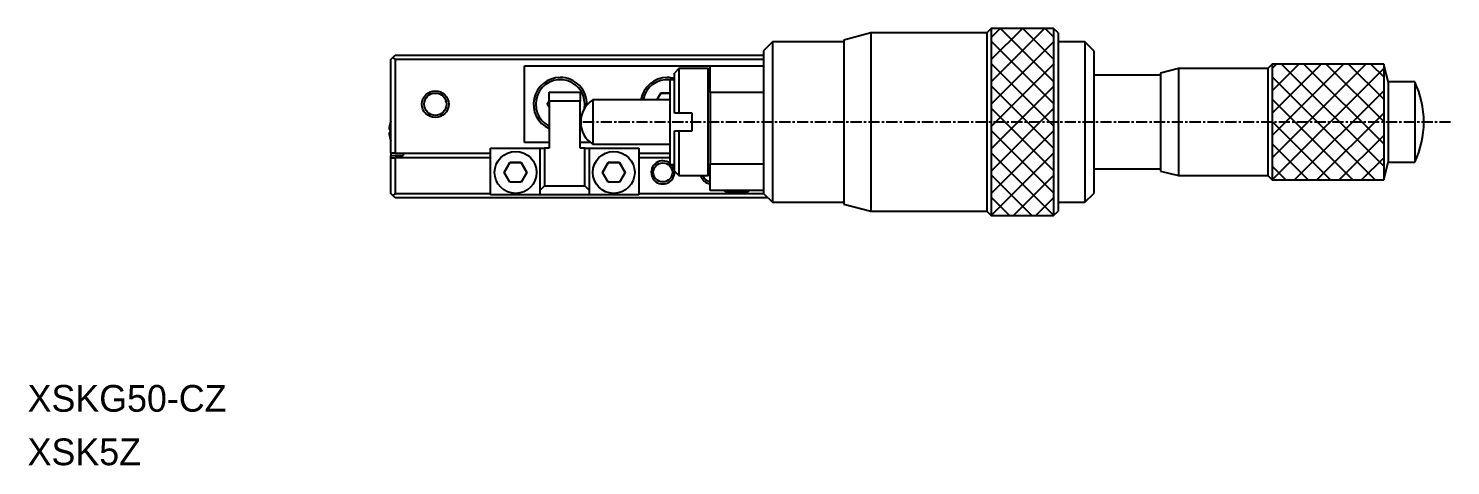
# Model space of a CAD drawing. Extents: x 311 to 649, y 96 to 305.
# Drawn here: x 313.1 to 472.5, y 96.3 to 145.4 of the extents above; entities that cross this region are included whole.
import ezdxf

# ---------------------------------------------------------------- set-up
doc = ezdxf.new("R2010")
doc.units = 0
doc.linetypes.add('CENTER', pattern=[2, 1.25, -0.25, 0.25, -0.25])
doc.layers.get('0').update_dxf_attribs({"linetype": 'CONTINUOUS'})
doc.layers.add('CENTER', color=1, linetype='CENTER')

msp = doc.modelspace()

# ---------------------------------------------------------------- linework, layer by layer
at = {"color": 7, "linetype": 'CONTINUOUS'}
for p, q in [((420.99, 145.39), (420.49, 144.89)), ((427.99, 145.39), (420.99, 145.39)), ((420.99, 145.39), (420.99, 124.39)), ((428.49, 144.89), (427.99, 145.39)), ((427.99, 145.39), (427.99, 124.39)), ((396.49, 143.89), (395.49, 142.89)), ((404.49, 143.89), (396.49, 143.89)), ((396.49, 143.89), (396.49, 125.89)), ((407.49, 144.89), (404.49, 144.09)), ((404.49, 144.09), (404.49, 125.69)), ((420.49, 144.89), (407.49, 144.89)), ((407.49, 144.89), (407.49, 124.89)), ((420.49, 144.89), (420.49, 124.89)), ((428.49, 144.89), (428.49, 124.89)), ((431.49, 143.89), (428.49, 143.89)), ((432.49, 142.89), (431.49, 143.89)), ((431.49, 143.89), (431.49, 125.89)), ((353.69, 141.89), (353.94, 142.14)), ((353.69, 131.39), (353.69, 141.89)), ((353.94, 142.14), (354.19, 142.39)), ((353.94, 142.14), (354.19, 141.89)), ((354.19, 142.39), (395.49, 142.39)), ((354.19, 141.89), (354.19, 131.39)), ((395.49, 141.89), (354.19, 141.89)), ((395.49, 142.89), (395.49, 130.23)), ((432.49, 142.89), (432.49, 126.89)), ((368.69, 141.19), (389.49, 141.19)), ((368.69, 132.59), (368.69, 141.19)), ((385.99, 140.89), (385.49, 140.39)), ((385.49, 135.89), (385.49, 140.39)), ((389.29, 140.89), (385.99, 140.89)), ((385.99, 140.89), (385.99, 135.89)), ((389.49, 140.69), (389.29, 140.89)), ((389.29, 128.89), (389.29, 140.89)), ((389.49, 138.19), (389.49, 141.19)), ((389.49, 141.19), (395.49, 141.19)), ((441.99, 140.89), (439.99, 140.39)), ((439.99, 140.39), (439.99, 129.39)), ((451.99, 140.89), (441.99, 140.89)), ((441.99, 140.89), (441.99, 128.89)), ((452.49, 141.39), (451.99, 140.89)), ((451.99, 140.89), (451.99, 128.89)), ((464.99, 141.39), (452.49, 141.39)), ((452.49, 141.39), (452.49, 128.39)), ((465.49, 139.39), (464.99, 141.39)), ((464.99, 141.39), (464.99, 128.39)), ((385.49, 139.64), (384.99, 139.64)), ((384.99, 139.64), (384.99, 130.14)), ((439.99, 140.14), (432.49, 140.14)), ((468.47, 139.39), (465.49, 139.39)), ((465.49, 139.39), (465.49, 130.39)), ((468.47, 139.39), (468.47, 130.39)), ((371.44, 137.23), (371.24, 136.89)), ((371.24, 136.89), (371.44, 137.23)), ((371.44, 137.24), (371.44, 138.24)), ((371.44, 138.24), (374.94, 138.24)), ((374.94, 137.24), (371.44, 137.24)), ((371.44, 137.24), (371.44, 131.94)), ((374.94, 138.24), (374.94, 137.24)), ((374.94, 131.94), (374.94, 137.24)), ((384.99, 137.39), (376.33, 137.39)), ((376.33, 137.39), (376.33, 132.39)), ((383.97, 138.14), (383.53, 137.39)), ((383.53, 137.39), (383.97, 138.14)), ((384.99, 138.14), (383.97, 138.14)), ((383.97, 138.14), (384.99, 138.14)), ((389.49, 138.19), (389.49, 130.19)), ((395.49, 138.19), (389.49, 138.19)), ((371.44, 136.56), (371.24, 136.89)), ((385.99, 135.89), (385.49, 135.89)), ((387.49, 135.89), (385.99, 135.89)), ((387.49, 133.89), (387.49, 135.89)), ((353.5, 134.07), (353.62, 134.07)), ((353.61, 134.78), (353.62, 134.78)), ((353.62, 134.07), (353.62, 133.71)), ((353.62, 133.71), (353.5, 133.71)), ((353.62, 133.01), (353.61, 133)), ((371.44, 132.59), (368.69, 132.59)), ((376.06, 132.59), (374.94, 132.59)), ((376.33, 132.39), (384.99, 132.39)), ((385.49, 133.89), (385.99, 133.89)), ((385.49, 129.39), (385.49, 133.89)), ((385.99, 133.89), (387.49, 133.89)), ((385.99, 133.89), (385.99, 128.89)), ((353.69, 131.39), (353.69, 131.14)), ((354.19, 131.39), (353.69, 131.39)), ((353.69, 130.89), (353.69, 131.14)), ((353.69, 131.14), (355.09, 131.14)), ((353.69, 130.89), (354.19, 130.89)), ((353.69, 126.89), (353.69, 130.89)), ((354.19, 131.39), (364.89, 131.39)), ((364.89, 130.89), (354.19, 130.89)), ((354.19, 130.89), (354.19, 126.89)), ((355.09, 131.39), (355.09, 131.14)), ((364.89, 131.94), (370.44, 131.94)), ((364.89, 126.74), (364.89, 131.94)), ((370.44, 131.94), (370.94, 131.94)), ((370.44, 127.24), (370.44, 131.94)), ((371.44, 131.94), (370.94, 131.94)), ((370.94, 131.94), (370.94, 127.74)), ((375.44, 131.94), (374.94, 131.94)), ((375.44, 131.94), (375.94, 131.94)), ((375.44, 127.74), (375.44, 131.94)), ((375.94, 131.94), (381.49, 131.94)), ((375.94, 131.94), (375.94, 127.24)), ((381.49, 131.94), (381.49, 126.74)), ((381.49, 131.39), (384.99, 131.39)), ((384.99, 130.89), (381.49, 130.89)), ((367.05, 130.34), (366.42, 129.24)), ((366.42, 129.24), (367.05, 130.34)), ((367.05, 128.14), (366.42, 129.24)), ((368.32, 130.34), (367.05, 130.34)), ((367.05, 130.34), (368.32, 130.34)), ((368.96, 129.24), (368.32, 130.34)), ((368.32, 130.34), (368.96, 129.24)), ((368.96, 129.24), (368.32, 128.14)), ((378.05, 130.34), (377.42, 129.24)), ((377.42, 129.24), (378.05, 130.34)), ((378.05, 128.14), (377.42, 129.24)), ((379.32, 130.34), (378.05, 130.34)), ((378.05, 130.34), (379.32, 130.34)), ((379.96, 129.24), (379.32, 130.34)), ((379.32, 130.34), (379.96, 129.24)), ((379.96, 129.24), (379.32, 128.14)), ((384.99, 130.14), (385.49, 130.14)), ((385.49, 129.39), (385.99, 128.89)), ((389.49, 130.19), (395.49, 130.19)), ((389.49, 127.19), (389.49, 130.19)), ((395.49, 130.19), (395.49, 130.23)), ((395.49, 130.23), (395.49, 130.09)), ((395.49, 130.19), (395.49, 130.09)), ((395.49, 130.09), (395.49, 128.49)), ((432.49, 129.64), (439.99, 129.64)), ((439.99, 129.39), (441.99, 128.89)), ((464.99, 128.39), (465.49, 130.39)), ((465.49, 130.39), (468.47, 130.39)), ((368.32, 128.14), (367.05, 128.14)), ((370.94, 127.74), (370.44, 127.24)), ((370.94, 127.74), (375.44, 127.74)), ((375.94, 127.24), (375.44, 127.74)), ((379.32, 128.14), (378.05, 128.14)), ((385.99, 128.89), (389.29, 128.89)), ((389.29, 128.89), (389.49, 129.09)), ((395.49, 128.49), (395.49, 127.19)), ((441.99, 128.89), (451.99, 128.89)), ((451.99, 128.89), (452.49, 128.39)), ((452.49, 128.39), (464.99, 128.39)), ((353.94, 126.64), (353.69, 126.89)), ((354.19, 126.89), (353.94, 126.64)), ((354.19, 126.39), (353.94, 126.64)), ((354.19, 126.89), (364.89, 126.89)), ((395.99, 126.39), (354.19, 126.39)), ((370.44, 126.74), (364.89, 126.74)), ((370.44, 126.74), (370.44, 127.24)), ((375.94, 126.74), (370.44, 126.74)), ((375.94, 127.24), (375.94, 126.74)), ((381.49, 126.74), (375.94, 126.74)), ((381.49, 126.89), (395.49, 126.89)), ((395.49, 127.19), (389.49, 127.19)), ((391.06, 127.19), (391.24, 127.1)), ((391.24, 127.1), (392.49, 127.1)), ((392.49, 127.1), (393.74, 127.1)), ((393.74, 127.1), (393.91, 127.19)), ((395.49, 127.19), (395.49, 126.89)), ((395.49, 126.89), (396.49, 125.89)), ((431.49, 125.89), (432.49, 126.89)), ((396.49, 125.89), (404.49, 125.89)), ((404.49, 125.69), (407.49, 124.89)), ((407.49, 124.89), (420.49, 124.89)), ((420.49, 124.89), (420.99, 124.39)), ((420.99, 124.39), (427.99, 124.39)), ((427.99, 124.39), (428.49, 124.89)), ((428.49, 125.89), (431.49, 125.89))]:
    msp.add_line(p, q, dxfattribs=at)
at = {"color": 3, "linetype": 'CONTINUOUS'}
for p, q in [((420.99, 139.39), (426.99, 145.39)), ((420.99, 141.89), (424.49, 145.39)), ((420.99, 144.39), (421.99, 145.39)), ((422.04, 145.39), (427.99, 139.45)), ((424.54, 145.39), (427.99, 141.95)), ((427.04, 145.39), (427.99, 144.45)), ((420.99, 143.95), (427.99, 136.95)), ((420.99, 136.89), (427.99, 143.89)), ((420.99, 141.45), (427.99, 134.45)), ((420.99, 134.39), (427.99, 141.39)), ((452.49, 130.89), (462.99, 141.39)), ((452.49, 133.39), (460.49, 141.39)), ((452.49, 135.89), (457.99, 141.39)), ((452.49, 138.39), (455.49, 141.39)), ((452.49, 140.89), (452.99, 141.39)), ((452.49, 128.39), (464.99, 140.89)), ((453.54, 141.39), (464.99, 129.95)), ((456.04, 141.39), (464.99, 132.45)), ((458.54, 141.39), (464.99, 134.95)), ((461.04, 141.39), (464.99, 137.45)), ((463.54, 141.39), (464.99, 139.95)), ((420.99, 138.95), (427.99, 131.95)), ((420.99, 131.89), (427.99, 138.89)), ((452.49, 139.95), (464.04, 128.39)), ((359.91, 137.16), (359.88, 137.28)), ((452.49, 137.45), (461.54, 128.39)), ((454.99, 128.39), (464.99, 138.39)), ((420.99, 136.45), (427.99, 129.45)), ((420.99, 129.39), (427.99, 136.39)), ((457.49, 128.39), (464.99, 135.89)), ((420.99, 133.95), (427.99, 126.95)), ((452.49, 134.95), (459.04, 128.39)), ((420.99, 126.89), (427.99, 133.89)), ((452.49, 132.45), (456.54, 128.39)), ((459.99, 128.39), (464.99, 133.39)), ((420.99, 131.45), (427.99, 124.45)), ((420.99, 124.39), (427.99, 131.39)), ((462.49, 128.39), (464.99, 130.89)), ((452.49, 129.95), (454.04, 128.39)), ((420.99, 128.95), (425.54, 124.39)), ((423.49, 124.39), (427.99, 128.89)), ((420.99, 126.45), (423.04, 124.39)), ((425.99, 124.39), (427.99, 126.39))]:
    msp.add_line(p, q, dxfattribs=at)
msp.add_circle((358.69, 136.89), 1.5, dxfattribs=at)
at = {"color": 7, "linetype": 'CONTINUOUS'}
for centre, radius in [((358.69, 136.89), 1.25), ((367.69, 129.24), 2.35), ((378.69, 129.24), 2.35), ((384.19, 129.24), 1.07)]:
    msp.add_circle(centre, radius, dxfattribs=at)
for centre, radius, start, end in [((372.69, 136.89), 3, 90, 245.3757), ((372.69, 136.89), 2.75, 349.6444, 242.9643), ((372.69, 136.89), 3, 358.5678, 90), ((384.69, 136.89), 3, 90, 170.4059), ((384.69, 136.89), 2.75, 83.7371, 169.5243), ((384.69, 136.89), 3, 74.534, 90), ((458.99, 134.89), 10.5, 0, 25.3769), ((377.99, 134.89), 3, 123.5573, 180), ((356.69, 133.89), 3.19, 163.8933, 176.7703), ((356.69, 133.89), 3.2, 159.6359, 163.8775), ((372.69, 136.89), 2.75, 324.9032, 329.0067), ((372.69, 136.89), 3, 318.5904, 320.0834), ((377.99, 134.89), 3, 180, 236.4427), ((458.99, 134.89), 10.5, 334.6231, 0), ((356.69, 133.89), 3.19, 183.2297, 196.1067), ((356.69, 133.89), 3.2, 196.1225, 200.3641), ((389.69, 129.24), 1.07, 199.0008, 259.2778)]:
    msp.add_arc(centre, radius, start, end, dxfattribs=at)
at = {"color": 3, "linetype": 'CONTINUOUS'}
for centre, start, end in [((384.19, 129.24), 52.0201, 270), ((384.19, 129.24), 270, 43.8131), ((389.69, 129.24), 195.6185, 261.1501)]:
    msp.add_arc(centre, 1.3, start, end, dxfattribs=at)
at = {"layer": 'CENTER', "color": 1, "linetype": 'CENTER'}
msp.add_line((472.49, 134.89), (374.99, 134.89), dxfattribs=at)

# ---------------------------------------------------------------- texts
at = {"color": 7, "linetype": 'CONTINUOUS'}
for s, p in [('XSKG50-CZ', (312.99, 102.39)), ('XSK5Z', (312.99, 96.39))]:
    msp.add_text(s, height=3, dxfattribs=at).set_placement(p)

doc.saveas('drawing.dxf')
